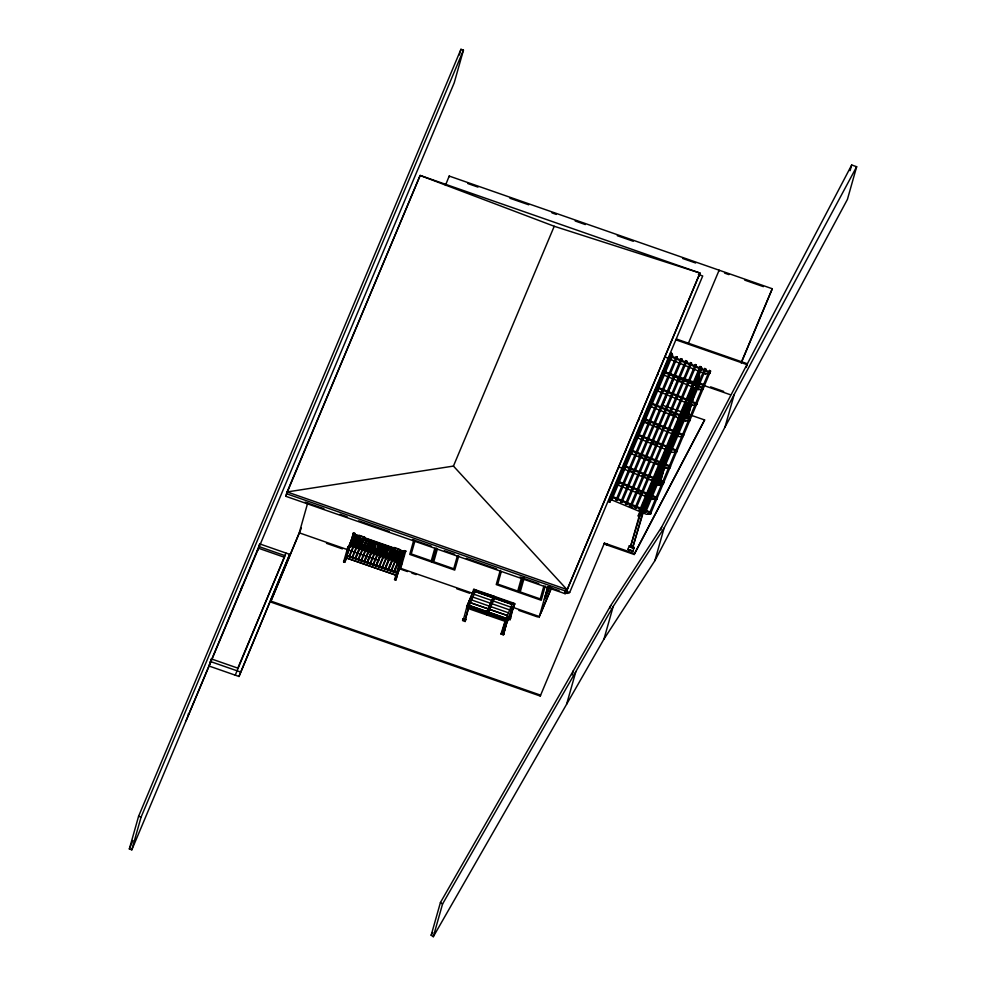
<?xml version="1.0" encoding="UTF-8"?>
<svg xmlns="http://www.w3.org/2000/svg" width="986" height="986" viewBox="0 0 986 986"><rect width="100%" height="100%" fill="white"/><g stroke="black" fill="none" stroke-linecap="round" stroke-linejoin="round"><path stroke-width="1.48" d="M377.687 547.723L378.575 545.381L377.737 547.871M505.485 619.898L500.987 634.023L503.193 634.787L507.396 620.823L466.871 606.809L463.284 620.132M349.13 546.947L349.734 547.39M397.013 573.445L400.55 564.916L399.749 564.448M402.67 557.46L401.561 563.068L400.797 562.217M129.339 848.971L138.582 816.285L460.955 49.3L463.445 50.163L454.201 82.861L131.816 849.833L129.339 848.971L132.913 840.466M131.816 849.833L141.072 817.147L463.445 50.163M186.095 720.692L258.209 548.142L284.412 557.275L237.737 668.335M188.252 714.345L188.462 713.605M237.614 668.064L211.411 658.931L209.044 666.031L238.982 676.47L289.687 554.354L259.749 543.915L257.395 551.014M210.117 663.467L211.411 658.931M240.781 589.369L240.991 588.617M240.781 590.602L242.063 586.066M258.468 548.462L259.749 543.915M235.247 675.163L285.952 553.06M698.359 274.465L702.71 275.981L569.674 592.5L286.593 493.764L420.147 175.446L554.231 226.275L699.998 273.048L565.483 593.818L285.878 496.315L287.111 491.952L420.147 175.446L699.998 273.048L566.445 591.366L566.962 589.554L453.437 466.082L287.111 491.952L566.962 589.554M286.914 493L285.878 496.315M238.982 676.47L289.687 554.354M666.807 394.967L662.111 406.133L662.37 405.221L704.62 419.962L634.491 553.59L604.418 543.101L540.254 696.042L270.558 601.99L299.263 532.834L346.986 549.473M284.239 557.879L284.88 555.611L258.677 546.478M307.669 503.106L299.004 533.734L270.558 601.99M459.353 54.982L460.955 49.3M448.963 176.975L449.209 176.063L772.272 288.738L741.201 362.971M349.093 547.316L347.959 546.922L343.596 561.921L343.954 561.071L345.199 561.502L353.506 532.896L354.75 533.327L352.803 540.192M348.231 549.436L348.07 547.883L353.148 537.222L346.789 554.551M347.195 551.766L348.896 547.76M347.331 551.864L349.377 546.577M346.69 555.266L350.769 543.52M347.664 551.926L350.227 544.555M348.785 549.67L353.506 532.896L353.148 533.759L354.393 534.19L354.75 533.327L350.893 546.54M347.688 549.251L352.606 537.037M350.72 545.036L351.694 539.749M350.548 546.429L351.312 543.705M350.868 547.057L352.014 542.978L402.029 560.294M349.093 556.203L354.023 544.395L351.78 543.619L351.472 544.506M349.586 556.375L354.516 544.568L356.895 545.837M352.076 557.238L357.006 545.443M357.388 546.01L359.878 546.873M355.059 558.273L359.989 546.478M362.86 547.908L360.482 546.651L355.453 558.852M358.041 559.321L362.971 547.513M363.353 548.08L365.843 548.943M366.348 549.116L368.826 549.978M364.401 561.958L369.442 549.757L371.932 550.619L367.433 561.515M369.442 549.757L364.943 560.652M367.384 562.994L372.425 550.792L374.791 552.061M370.366 564.029L375.407 551.827L377.786 553.097M373.349 565.077L378.39 552.863L380.879 553.725L376.381 564.621M376.332 566.112L381.372 553.898L383.751 555.167M379.314 567.147L384.355 554.933L386.734 556.203M382.297 568.183L387.338 555.981L389.827 556.843L385.341 567.726M385.292 569.218L390.333 557.016L392.699 558.273M387.769 570.081L392.81 557.879M388.274 570.253L393.315 558.051L395.682 559.308M393.315 558.051L388.817 568.947M390.752 571.116L395.793 558.914M391.257 571.288L396.298 559.087L398.775 559.949L394.289 570.845M393.747 572.151L398.775 559.949M394.24 572.324L399.281 560.122L401.672 561.157M399.774 565.742L398.578 565.483L398.936 564.633L394.573 579.632L394.93 578.782L396.175 579.213L404.124 551.457C405.197 549.35 403.2 552.505 405.369 551.889L405.616 551.001L405.369 551.889M396.927 572.718L404.124 554.933L399.047 565.594L399.207 567.147M399.256 565.631L398.282 570.919M402.288 561.416L396.988 574.986L401.524 564.14L401.746 561.231M401.191 560.985L395.817 580.064L396.175 579.213L395.731 580.039L394.573 579.632L394.93 578.782M399.761 567.381L404.482 550.607L405.727 551.038L400.71 568.367M398.664 566.95L403.582 554.748M413.787 540.155L409.757 554.403L454.731 570.093L458.773 555.833M414.835 541.289L411.248 553.935L431.264 560.911L434.838 548.265M432.25 562.254L436.28 547.994M437.328 549.128L433.741 561.774L453.745 568.749L457.331 556.104M466.625 606.969L473.97 589.295L514.606 603.469L514.667 604.369L495.613 597.356M505.51 620.108L468.683 607.056L464.973 620.724L468.313 609.237M473.97 589.295L473.563 589.406M469.373 605.527L506.138 618.345L469.361 605.552M470.532 602.766L507.322 615.535L470.532 602.742M471.702 599.981L508.48 612.799M472.91 597.097L509.676 609.927M474.093 594.299L510.859 607.117M475.252 591.526L512.03 604.344L475.264 591.489M475.868 589.961L468.67 607.08M487.035 611.69L493 597.713L487.035 611.714M487.035 613.847L486.69 615.153L494.294 596.382L473.44 589.862M488.39 612.158L494.269 598.157M488.452 612.207L494.343 598.182M500.272 570.315L496.241 584.575L541.228 600.264L545.258 586.004M501.319 571.449L497.745 584.094L517.749 591.07L521.323 578.425M502.219 632.186L505.498 620.613M503.193 634.787L507.322 620.761M500.987 634.023L501.492 633.517C503.439 636.044 505.165 630.769 503.821 634.627M504.08 632.839L507.297 619.639M512.708 602.84L505.424 620.33M508.11 618.173L509.885 618.801L513.928 604.492M507.396 618.789L510.082 619.726L514.039 604.652L513.583 605.761M518.735 592.413L522.765 578.153M524.207 577.895L520.238 591.945L540.242 598.921L543.816 586.276M431.165 935.233L440.422 902.547L610.728 605.54L661.631 527.153L851.694 164.995L856.661 166.72L847.418 199.406L725.006 427.061L654.864 560.701L603.962 639.101L433.31 936.7L431.165 935.233L432.694 932.571M433.31 936.7L442.554 904.014L613.218 606.415L664.12 528.015L734.25 394.375L856.661 166.72M539.083 617.47L547.735 586.916M548.056 586.596L544.432 599.426L549.732 586.806M547.822 587.829L545.048 597.664L549.658 586.682M540.254 696.042L540.513 695.142L270.817 601.078M611.714 497.807L609.927 502.059L608.818 501.664L670.899 353.124L672.021 353.518L671.293 356.057M610.901 495.983L610.396 497.893L610.507 496.944M609.927 502.059L672.021 353.518M622.548 468.288L621.883 470.149M622.647 468.338L623.053 467.487L622.795 468.399L618.962 467.044L618.715 467.943M604.418 543.101L604.159 544.013L634.232 554.502L704.62 419.962M633.53 442.455L633.936 441.592M641.997 412.542L642.256 411.63M633.678 442.504L634.183 440.594M634.442 440.705L634.701 439.793M606.895 544.975L607.154 544.062M572.163 674.954L573.371 670.69M566.605 704.238L575.861 671.552M669.087 357.573C667.275 362.725 670.505 354.368 669.223 357.524M670.899 353.124L608.818 501.664M698.815 276.228L699.234 274.774M609.927 608.387L610.728 605.54M627.885 549.375L632.864 551.075L627.885 549.375L629.327 545.763L634.257 547.649L629.327 545.763M640.111 511.044L638.078 516.183L639.939 515.937L641.713 511.697M603.962 639.101L613.218 606.415M642.786 512.671L632.618 547.859L630.387 547.094L639.088 516.331M630.387 547.094L641.233 511.438M641.442 512.35L642.675 508L643.796 508.382L644.437 506.853L643.316 506.459M632.618 547.859L643.106 512.917L642.453 513.127M643.611 509.762L644.437 506.853M634.232 554.502L634.491 553.59M655.382 483.756L660.349 485.506L655.382 483.756L656.405 481.304M658.389 479.886L666.622 450.775M661.088 471.074L658.611 479.812L659.178 477.89M663.147 463.802L664.798 457.972M718.868 271.101L719.127 270.201L688.302 343.522M660.213 482.129L664.33 467.574M665.156 464.665L668.853 451.563M669.679 448.642L671.971 441.297L670.85 440.902M660.497 481.439L664.564 467.487M667.855 455.852L669.087 451.477M669.913 448.568L671.971 441.297M684.395 414.86L683.446 417.127M688.253 407.021L686.182 414.293L688.425 415.081L687.71 416.782L685.48 415.993L688.844 404.186L676.914 432.509M689.658 401.277L693.368 388.164M689.892 401.191L692.369 392.453M687.71 416.782L691.075 404.963M691.901 402.054L699.542 375.777L698.421 375.383M701.391 368.616L701.638 367.704L700.528 367.322L700.27 368.222L701.391 368.616L698.692 376.159M691.309 404.889L688.438 415.081L686.194 414.293M692.135 401.98L694.193 394.696M695.426 390.333L699.542 375.777M683.914 415.981L698.852 380.325L696.412 384.762M689.374 416.585L688.425 418.853M660.83 529.987L661.631 527.153M654.864 560.701L664.12 528.015M725.006 427.061L734.25 394.375M746.229 367.482L747.4 363.785L676.421 339.024M850.092 170.677L851.694 164.995M354.763 536.285L353.235 541.585L402.276 558.236L401.721 560.011L351.99 542.731L352.544 540.957M353.925 536.014L354.479 534.252A10.723 7.925 22.9 0 0 359.594 535.472L364.573 537.197A3.057 2.255 22.9 0 0 366.915 538.566L391.775 547.205A3.057 2.255 22.9 0 0 394.412 547.563L399.379 549.288A10.723 7.925 22.9 0 0 404.211 551.519L403.656 553.294L353.925 536.014L403.656 553.294M365.264 543.459L366.139 541.055L365.584 543.68M390.16 552.185C392.625 544.629 389.716 555.488 390.296 551.877M349.488 547.378L348.773 546.737M401.696 562.747L400.772 562.23M632.864 551.075L634.306 547.464M648.048 513.46L650.748 513.361L650.427 514.125L646.385 514.273L612.096 500.062L612.429 499.249M617.963 482.129L657.058 498.337L656.701 499.212L652.646 499.36L618.358 485.149L618.703 484.336M663.615 482.758L663.295 483.534L659.24 483.682L623.83 468.991M670.209 467.081L669.876 467.845L665.833 468.005L631.545 453.782L631.878 452.968M676.79 451.403L676.47 452.167L672.415 452.315L637.018 437.636M638.46 437.34L638.127 438.104M644.326 419.407L683.421 435.615L683.064 436.49L679.009 436.638L644.721 422.427L645.066 421.614M650.908 403.73L690.015 419.937L689.658 420.812L685.603 420.96L651.315 406.737L651.66 405.924M664.515 375.333L698.778 389.593L702.833 389.445L703.154 388.681M656.701 499.212L657.379 497.573L618.284 481.365M663.295 483.534L663.972 481.895L624.865 465.675M669.876 467.845L670.554 466.205L631.459 449.998M676.47 452.167L677.148 450.528L638.053 434.321M683.064 436.49L683.742 434.851L644.647 418.643M689.658 420.812L690.336 419.173L651.228 402.954M656.787 390.592L692.197 405.283L696.239 405.123L696.917 403.484L657.822 387.276M702.833 389.445L703.511 387.806L664.416 371.599M669.975 359.224L705.372 373.916L709.427 373.768L709.784 372.893L670.69 356.685M612.429 498.349L611.493 497.511L612.429 498.349L672.612 355.145L671.528 354.689L672.612 355.145M616.077 499.865L617.174 500.321L616.077 499.865L676.273 356.649L677.209 357.499L676.273 356.649M620.835 501.837L621.919 502.293L620.835 501.837L681.018 358.621L681.955 359.459L681.018 358.621M625.58 503.809L626.677 504.265L625.58 503.809L685.775 360.593L686.712 361.431L685.775 360.593M630.325 505.769L631.422 506.225L630.325 505.769L690.52 362.565L691.457 363.403L690.52 362.565M635.083 507.741L636.18 508.197L635.083 507.741L695.278 364.537L696.215 365.375L695.278 364.537M639.852 509.676L640.937 510.132L639.852 509.676L700.035 366.472L700.972 367.31L700.035 366.472M644.585 511.685L645.682 512.141L644.585 511.685L704.768 368.468L705.705 369.306L704.768 368.468M649.33 513.644L650.427 514.1L649.33 513.644L709.526 370.44L710.462 371.278L709.526 370.44M631.496 547.476L631.853 546.626M633.16 545.961L630.917 545.184L633.332 546.158L632.679 547.686L630.436 546.91L631.077 545.369M348.797 548.031L347.602 547.785L348.058 546.959M348.625 548.068L353.148 537.222M343.954 561.071L343.596 561.921L344.841 562.365L350.696 543.446M348.28 551.852L349.414 549.14M350.092 547.131L351.226 544.42L401.228 561.724M352.458 557.817L357.499 545.615M355.564 558.446L360.482 546.651M358.436 559.888L363.477 547.686M360.913 560.751L365.954 548.549M361.418 560.923L366.459 548.721M364.019 561.391L368.937 549.584M367.002 562.427L371.932 550.619M369.984 563.462L374.914 551.655M372.967 564.497L377.897 552.69M375.949 565.533L380.879 553.725M378.932 566.568L383.862 554.761M381.915 567.603L386.845 555.808M384.897 568.639L389.827 556.843M401.746 560.258L351.866 543.348M399.601 565.779L404.124 554.933M299.596 532.317L301.383 528.065M445.413 185.417L449.209 176.063M453.437 466.082L554.231 226.275M467.265 605.503L473.81 590.38M470.975 597.331L467.758 605.86M473.724 590.589L473.65 591.834M468.264 604.184L470.1 599.747M468.35 604.455L470.112 600.252M462.582 620.243L463.543 618.641L462.582 620.243L465.133 621.513L465.638 619.368L465.133 621.513M463.679 618.752L463.038 619.861L465.035 620.81M463.321 620.021L462.939 620.749M468.35 608.572L505.165 621.353M501.492 633.517L502.096 632.088M507.531 619.479L508.702 616.681M511.068 611.073L513.151 606.982M507.223 620.884L513.213 606.747M507.334 621.057L514.31 604.369M514.84 603.802L507.667 621.044L466.785 606.402M503.538 633.924L503.994 632.815M509.885 618.801L510.44 617.717L510.082 619.726M551.26 588.211L539.342 616.558L511.87 606.982M540.87 613.218L551.605 587.693M565.656 590.207L564.608 593.523L564.929 592.759M665.501 356.328L665.242 357.228L668.865 358.374M625.999 450.516L626.32 449.739M638.718 420.246L639.051 419.469M657.822 374.803L658.143 374.039M613.502 493.555L615.289 489.302M619.467 479.381L621.254 475.129M634.355 443.946L636.143 439.694M642.108 425.508L643.932 421.182M645.078 418.421L646.865 414.169M648.061 411.335L649.848 407.082M650.526 405.505L650.193 406.269L651.327 406.7M624.951 469.459L625.297 468.646M617.174 500.321L677.37 357.117M667.978 392.181L673.512 378.723M621.919 502.293L682.115 359.077M626.677 504.265L686.872 361.049M631.422 506.225L691.617 363.021M636.18 508.197L696.362 364.993M641.294 508.234L646.027 496.956M647.223 494.134L653.139 480.046M654.322 477.224L659.659 464.542M660.842 461.731L672.686 433.544M673.869 430.734L679.206 418.052M680.389 415.229L685.714 402.547M686.897 399.724L692.234 387.042M693.417 384.232L698.741 371.549M640.937 510.132L701.132 366.928M638.817 515.542L640.604 511.303M642.416 508.616L673.808 433.939M674.991 431.116L686.835 402.941M688.018 400.119L693.355 387.436M694.538 384.614L701.638 367.704M643.501 507.457L660.706 466.514M661.889 463.691L687.415 402.978M688.598 400.156L693.947 387.449M695.13 384.626L697.496 378.981M643.747 509.91L662.136 466.181M663.208 463.753L695.34 387.178M644.302 510.095L656.158 481.883M657.342 479.06L662.678 466.366M663.861 463.543L675.718 435.331M689.953 401.475L698.852 380.325M642.995 513.324L649.515 497.807M650.711 494.984L656.047 482.29M657.231 479.467L669.087 451.255M670.27 448.433L675.607 435.738M676.79 432.916L682.127 420.221M645.682 512.141L705.865 368.924M652.646 499.36L652.966 498.596L657.021 498.448M665.833 468.005L666.154 467.228M685.603 420.96L685.923 420.196M692.197 405.283L692.517 404.506M698.778 389.593L699.111 388.829M705.372 373.916L705.693 373.152M687.772 416.61L685.541 415.821L687.784 416.61L688.425 415.081M710.623 370.896L650.427 514.1L651.105 512.486L612.01 496.278M696.239 405.123L696.572 404.359M709.427 373.768L710.105 372.129L671.01 355.921M741.46 362.059L772.272 288.738M355.243 536.446L353.838 541.437M356.957 537.037L355.564 542.029M358.67 537.641L357.277 542.633M354.331 534.609A10.723 7.925 22.9 0 0 359.446 535.829L359.594 535.472M359.915 538.073L358.522 543.064M360.383 538.233L358.99 543.224M361.628 538.664L360.235 543.656M363.341 539.268L361.948 544.26M404.063 551.889A10.723 7.925 22.9 0 1 399.231 549.646L394.264 547.92A3.057 2.255 22.9 0 1 391.627 547.563L366.755 538.923A3.057 2.255 22.9 0 1 364.426 537.555L364.573 537.197M363.822 539.428L362.429 544.42M365.56 540.032L364.167 545.024M366.176 541.462L366.274 540.747L365.929 541.376M367.174 540.587L365.781 545.578M369.393 541.363L367.988 546.355M370.625 541.795L369.232 546.786M371.106 541.955L369.713 546.947M372.351 542.386L370.958 547.378M372.819 542.559L371.426 547.55M374.064 542.99L372.671 547.982M375.777 543.582L374.384 548.573M376.245 543.742L374.853 548.734M377.995 544.346L376.603 549.338M381.816 545.677L380.423 550.669M383.061 546.108L381.668 551.1M383.542 546.281L382.137 551.273M384.774 546.712L383.381 551.704M385.255 546.873L383.862 551.864M386.5 547.304L385.107 552.296M388.213 547.896L386.82 552.887M388.681 548.068L387.288 553.06M390.419 548.672L389.026 553.664M391.035 550.089L391.195 549.412L390.789 550.003M394.252 550.003L392.859 554.995M395.497 550.434L394.104 555.426M395.965 550.595L394.573 555.586M397.21 551.026L395.817 556.018M397.678 551.186L396.286 556.178M398.923 551.618L397.531 556.609M400.649 552.222L399.244 557.213M401.117 552.382L399.724 557.373M402.362 552.813L400.969 557.805M402.83 552.973L401.438 557.965M686.046 414.009L688.253 414.872M685.48 415.993L685.837 415.143M686.589 416.388L686.959 415.537L688.068 415.932M660.349 485.506L661.803 482.105M569.674 592.5L567.776 593.424L565.791 592.734M659.56 482.918L662.259 482.807M630.732 546.232L632.975 547.008M467.82 183.556L477.976 187.094M509.91 198.235L528.767 204.805M551.987 212.902L556.338 214.43M575.208 221L585.364 224.549M617.285 235.679L633.246 241.25M682.583 258.455L695.648 263.003M724.611 273.11L728.925 274.613M744.726 280.123L763.398 286.643M676.063 339.887L747.043 364.635M698.901 377.305L697.78 376.923L696.547 381.274L695.426 380.892M699.037 382.827L704.004 384.565M710.623 386.869L723.662 391.417M662.469 371.056L694.329 382.174M696.56 382.962L730.54 394.794M657.576 385.243C658.882 382.161 655.924 389.26 657.231 386.192M645.941 412.937C647.235 409.856 644.277 416.955 645.583 413.886M671.33 442.825L670.209 442.431L668.976 446.794L667.855 446.399M609.533 499.126L610.654 499.508M638.336 515.271L639.446 515.666M630.436 546.91L632.679 547.686M305.068 502.12L323.938 508.702M339.911 514.273L347.171 516.812M358.781 520.855L389.273 531.491M412.493 539.588L431.375 546.17M444.44 550.73L454.595 554.268M466.218 558.322L496.697 568.959M519.93 577.056L538.8 583.638M548.955 587.188L559.124 590.725M353.296 533.648L354.344 534.005M359.446 535.829L364.426 537.555M404.272 551.359L405.32 551.716M351.558 540.069L349.623 546.367M352.396 541.314L402.645 558.803L400.599 564.078M353.567 542.867L400.452 559.148M350.708 542.103L349.13 547.55M401.684 559.814L399.749 566.112M351.336 544.013L401.561 561.465M352.902 545.209L357.154 546.688M368.53 550.632L381.311 555.081M352.717 545.628L381.138 555.5M371.143 552.616L398.134 561.983M400.846 563.117L399.268 568.565M352.507 546.564L399.404 562.858M400.735 563.758L401.524 564.14M400.353 564.288L398.418 570.586M475.314 590.651L485.395 594.164M489.722 595.667L494.035 597.171M495.477 597.676L508.443 602.199M398.936 564.633L400.07 565.027M349.882 550.484L378.809 560.578M472.812 593.362L399.564 567.973M326.477 543.323L342.389 548.869M400.242 569.045L407.477 571.572M411.815 573.088L416.154 574.591M456.654 588.716L469.669 593.264M518.833 610.408L537.641 616.965M396.668 572.435L346.776 555.537L396.594 572.706M348.341 555.894L361.135 560.331M348.169 556.326L395.053 572.607M344.003 561.256L345.051 561.613M394.979 578.955L396.027 579.324M507.889 618.284L509.984 619.011M466.649 606.858L507.26 621.143M463.223 618.74L465.91 619.676M210.338 661.483L240.264 671.922M138.582 816.285L141.072 817.147M659.745 480.194L660.866 480.601M643.611 421.946L644.745 422.378M630.424 453.313L631.558 453.733M617.248 484.668L618.382 485.1M612.109 500.013L610.975 499.582L611.69 497.043L650.785 513.25M664.096 372.363L703.191 388.57M678.528 380.3L681.277 381.434M657.502 388.04L696.597 404.26M669.469 413.368L676.322 416.215M679.071 417.349L683.187 419.05M646.422 422.23L650.526 423.931M656.023 426.211L660.127 427.912M637.732 435.085L676.827 451.292M652.165 443.022L656.282 444.723M667.251 449.283L669.999 450.417M631.139 450.762L670.233 466.982M638.718 455.865L642.835 457.566M645.583 458.7L649.688 460.413M655.185 462.68L659.289 464.394M624.545 466.452L663.652 482.659M630.757 470.975L633.505 472.109M641.726 475.523L645.842 477.224M651.327 479.504L655.443 481.205M637.88 492.334L641.997 494.048M644.745 495.182L648.85 496.882M628.871 506.114L632.987 507.827M638.472 510.095L642.589 511.796M440.422 902.547L442.554 904.014M510.243 617.519L510.723 618.222M349.648 544.95L350.289 544.666L349.685 544.851M611.258 495.132L611.16 496.094L611.258 495.132M356.476 536.877L354.96 542.177L356.476 536.877M358.201 537.469L356.673 542.781L358.201 537.469M362.096 538.824L360.58 544.136L362.096 538.824M368.912 541.203L367.384 546.503L368.912 541.203M374.532 543.15L373.004 548.45L374.532 543.15M379.61 544.913L378.082 550.213L379.61 544.913M381.348 545.517L379.82 550.817L381.348 545.517M386.968 547.464L385.44 552.776L386.968 547.464M392.046 549.227L390.518 554.539L392.046 549.227M393.784 549.831L392.255 555.143L393.784 549.831M399.404 551.79L397.876 557.09L399.404 551.79M346.16 557.879L395.891 575.158L346.16 557.879"/></g></svg>
